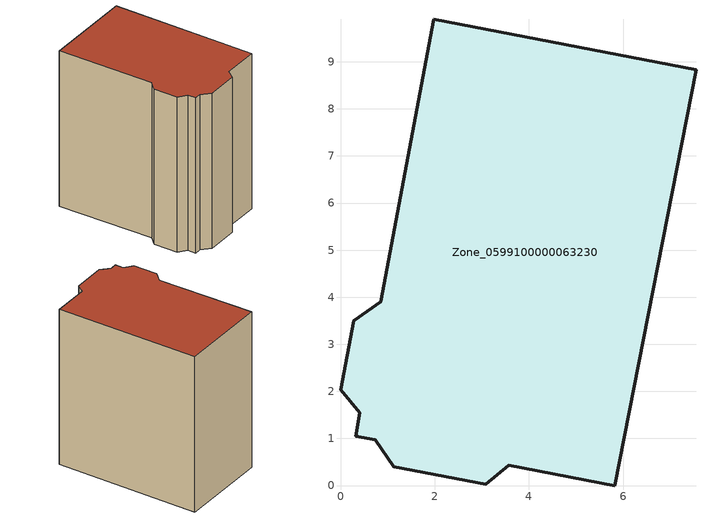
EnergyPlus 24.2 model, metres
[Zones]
Zone_0599100000063230
 floor ground (C_G): 3.09,0.03 1.13,0.4 0.74,0.97 0.32,1.05 0.41,1.55 0,2.03 0.28,3.5 0.86,3.9 1.98,9.9 7.55,8.83 5.82,0 3.57,0.43 z0
 wall outside (C_F): 7.55,8.83 1.98,9.9 0.86,3.9 0.28,3.5 0,2.03 0.41,1.55 0.32,1.05 0.74,0.97 1.13,0.4 3.09,0.03 3.57,0.43 5.82,0 7.55,8.83 z0:10.05
 roof outside (C_R): 3.57,0.43 5.82,0 7.55,8.83 1.98,9.9 0.86,3.9 0.28,3.5 0,2.03 0.41,1.55 0.32,1.05 0.74,0.97 1.13,0.4 3.09,0.03 z10.05
[BUILDING]
Pand.0599100000063230: North Axis=0; Terrain=City; Loads Convergence Tolerance Value=0.04; Temperature Convergence Tolerance Value=0.4; Solar Distribution=FullExterior; Maximum Number of Warmup Days=25; Minimum Number of Warmup Days=1
[Site:Location]
Rotterdam.The.Hague.AP_ZH_NLD Design_Conditions: Latitude=51.96; Longitude=4.45; Time Zone=1; Elevation=-4.5
[SITE:GROUNDTEMPERATURE:BUILDINGSURFACE]
18, 18, 18, 18, 18, 18, 18, 18, 18, 18, 18, 18
[MATERIAL] Thermal Absorptance=0.9; Solar Absorptance=0.7; Visible Absorptance=0.7
Name | Roughness | Thickness | Conductivity | Density | Specific Heat
G.TC.1946 | MediumSmooth | 0.15 | 1 | 540 | 1210
F.TC.1946 | Rough | 0.3 | 0.857143 | 1920 | 840
R.TC.1946 | MediumRough | 0.2 | 0.909091 | 1500 | 1000
[CONSTRUCTION]
C_G: G.TC.1946
C_F: F.TC.1946
C_R: R.TC.1946
[ZONE]
Zone_0599100000063230: Type=1; Multiplier=1; Ceiling Height=Autocalculate; Volume=Autocalculate; Floor Area=autocalculate; Part of Total Floor Area=Yes
[ZONEINFILTRATION:DESIGNFLOWRATE]
Infil_Zone_0599100000063230: Zone or ZoneList or Space or SpaceList=Zone_0599100000063230; Schedule=AlwaysOn; Design Flow Rate Calculation Method=Flow/Area; Flow Rate per Floor Area=0.003; Constant Term Coefficient=1; Temperature Term Coefficient=0; Velocity Term Coefficient=0; Velocity Squared Term Coefficient=0
[HVACTEMPLATE:ZONE:IDEALLOADSAIRSYSTEM]
Zone_0599100000063230: Maximum Heating Supply Air Temperature=50; Minimum Cooling Supply Air Temperature=13; Maximum Heating Supply Air Humidity Ratio=0.0156; Minimum Cooling Supply Air Humidity Ratio=0.0077; Heating Limit=NoLimit; Cooling Limit=NoLimit; Dehumidification Control Type=ConstantSensibleHeatRatio; Cooling Sensible Heat Ratio=0.7; Dehumidification Setpoint=60; Humidification Control Type=None; Humidification Setpoint=30; Outdoor Air Method=None; Outdoor Air Flow Rate per Person=0.00944; Outdoor Air Flow Rate per Zone Floor Area=0; Outdoor Air Flow Rate per Zone=0; Demand Controlled Ventilation Type=None; Outdoor Air Economizer Type=NoEconomizer; Heat Recovery Type=None; Sensible Heat Recovery Effectiveness=0.7; Latent Heat Recovery Effectiveness=0.65
[ZONECONTROL:THERMOSTAT]
ThermostatControl_Zone_0599100000063230: Zone or ZoneList=Zone_0599100000063230; Control Type Schedule=DualSetpointControlType; Control 1=Thermostat_Zone_0599100000063230; Temperature Difference Between Cutout And Setpoint=0
[THERMOSTATSETPOINT:DUALSETPOINT]
Thermostat_Zone_0599100000063230: Heating Setpoint Temperature Schedule=HeatingSetpoint_Zone_0599100000063230; Cooling Setpoint Temperature Schedule=CoolingSetpoint_Zone_0599100000063230
[SCHEDULE:COMPACT]
HeatingSetpoint_Zone_0599100000063230: Through: 12/31, For: AllDays, Until: 24:00, 21
CoolingSetpoint_Zone_0599100000063230: Through: 12/31, For: AllDays, Until: 24:00, 24
DualSetpointControlType: Through: 12/31, For: AllDays, Until: 24:00, 4
AlwaysOn: Through: 12/31, For: AllDays, Until: 24:00, 1
